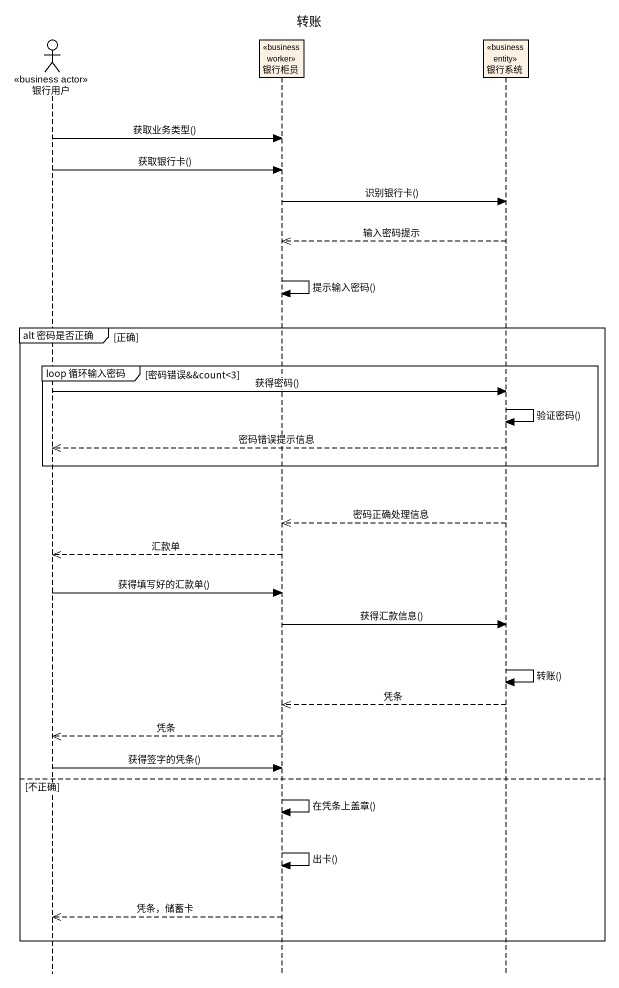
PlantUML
@startuml
title 转账
hide footbox
actor 银行用户 <<business actor>>
participant 银行柜员 <<business worker>>
participant 银行系统 <<business entity>>

银行用户 -> 银行柜员 : 获取业务类型()
银行用户 -> 银行柜员 : 获取银行卡()
银行柜员 -> 银行系统 : 识别银行卡()
银行系统 -->> 银行柜员 : 输入密码提示
银行柜员 -> 银行柜员 : 提示输入密码()
group alt 密码是否正确 [正确]
  group loop 循环输入密码 [密码错误&&count<3]
    银行用户 -> 银行系统 : 获得密码()
    银行系统 -> 银行系统 : 验证密码()
    银行系统 -->> 银行用户 : 密码错误提示信息
  end
  银行系统 -->> 银行柜员 : 密码正确处理信息
  银行柜员 -->> 银行用户 : 汇款单
  银行用户 -> 银行柜员 : 获得填写好的汇款单()
  银行柜员 -> 银行系统 : 获得汇款信息()
  银行系统 -> 银行系统 : 转账()
  银行系统 -->> 银行柜员 : 凭条
  银行柜员 -->> 银行用户 : 凭条
  银行用户 -> 银行柜员 : 获得签字的凭条()
else 不正确
  银行柜员 -> 银行柜员 : 在凭条上盖章()
  银行柜员 -> 银行柜员 : 出卡()
  银行柜员 -->> 银行用户 : 凭条，储蓄卡
end
@enduml
